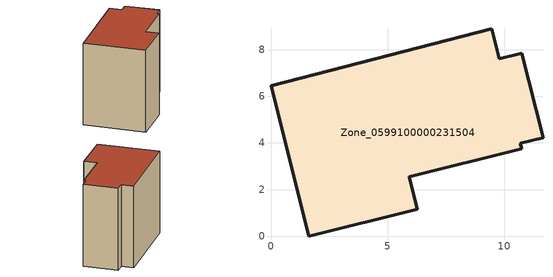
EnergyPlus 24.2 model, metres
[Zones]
Zone_0599100000231504
 floor ground (C_G): 9.77,7.6 10.75,7.84 11.65,4.22 10.68,3.98 10.73,3.74 5.93,2.54 6.27,1.16 1.61,0 0,6.45 9.45,8.89 z0
 wall outside (C_F): 1.61,0 6.27,1.16 5.93,2.54 10.73,3.74 10.68,3.98 11.65,4.22 10.75,7.84 9.77,7.6 9.45,8.89 0,6.45 1.61,0 z0:8.98
 roof outside (C_R): 9.45,8.89 0,6.45 1.61,0 6.27,1.16 5.93,2.54 10.73,3.74 10.68,3.98 11.65,4.22 10.75,7.84 9.77,7.6 z8.98
[BUILDING]
Pand.0599100000231504: North Axis=0; Terrain=City; Loads Convergence Tolerance Value=0.04; Temperature Convergence Tolerance Value=0.4; Solar Distribution=FullExterior; Maximum Number of Warmup Days=25; Minimum Number of Warmup Days=1
[Site:Location]
Rotterdam.The.Hague.AP_ZH_NLD Design_Conditions: Latitude=51.96; Longitude=4.45; Time Zone=1; Elevation=-4.5
[SITE:GROUNDTEMPERATURE:BUILDINGSURFACE]
18, 18, 18, 18, 18, 18, 18, 18, 18, 18, 18, 18
[MATERIAL] Thermal Absorptance=0.9; Solar Absorptance=0.7; Visible Absorptance=0.7
Name | Roughness | Thickness | Conductivity | Density | Specific Heat
G.TC.1946 | MediumSmooth | 0.15 | 1 | 540 | 1210
F.TC.1946 | Rough | 0.3 | 0.857143 | 1920 | 840
R.TC.1946 | MediumRough | 0.2 | 0.909091 | 1500 | 1000
[CONSTRUCTION]
C_G: G.TC.1946
C_F: F.TC.1946
C_R: R.TC.1946
[ZONE]
Zone_0599100000231504: Type=1; Multiplier=1; Ceiling Height=Autocalculate; Volume=Autocalculate; Floor Area=autocalculate; Part of Total Floor Area=Yes
[ZONEINFILTRATION:DESIGNFLOWRATE]
Infil_Zone_0599100000231504: Zone or ZoneList or Space or SpaceList=Zone_0599100000231504; Schedule=AlwaysOn; Design Flow Rate Calculation Method=Flow/Area; Flow Rate per Floor Area=0.003; Constant Term Coefficient=1; Temperature Term Coefficient=0; Velocity Term Coefficient=0; Velocity Squared Term Coefficient=0
[HVACTEMPLATE:ZONE:IDEALLOADSAIRSYSTEM]
Zone_0599100000231504: Maximum Heating Supply Air Temperature=50; Minimum Cooling Supply Air Temperature=13; Maximum Heating Supply Air Humidity Ratio=0.0156; Minimum Cooling Supply Air Humidity Ratio=0.0077; Heating Limit=NoLimit; Cooling Limit=NoLimit; Dehumidification Control Type=ConstantSensibleHeatRatio; Cooling Sensible Heat Ratio=0.7; Dehumidification Setpoint=60; Humidification Control Type=None; Humidification Setpoint=30; Outdoor Air Method=None; Outdoor Air Flow Rate per Person=0.00944; Outdoor Air Flow Rate per Zone Floor Area=0; Outdoor Air Flow Rate per Zone=0; Demand Controlled Ventilation Type=None; Outdoor Air Economizer Type=NoEconomizer; Heat Recovery Type=None; Sensible Heat Recovery Effectiveness=0.7; Latent Heat Recovery Effectiveness=0.65
[ZONECONTROL:THERMOSTAT]
ThermostatControl_Zone_0599100000231504: Zone or ZoneList=Zone_0599100000231504; Control Type Schedule=DualSetpointControlType; Control 1=Thermostat_Zone_0599100000231504; Temperature Difference Between Cutout And Setpoint=0
[THERMOSTATSETPOINT:DUALSETPOINT]
Thermostat_Zone_0599100000231504: Heating Setpoint Temperature Schedule=HeatingSetpoint_Zone_0599100000231504; Cooling Setpoint Temperature Schedule=CoolingSetpoint_Zone_0599100000231504
[SCHEDULE:COMPACT]
HeatingSetpoint_Zone_0599100000231504: Through: 12/31, For: AllDays, Until: 24:00, 21
CoolingSetpoint_Zone_0599100000231504: Through: 12/31, For: AllDays, Until: 24:00, 24
DualSetpointControlType: Through: 12/31, For: AllDays, Until: 24:00, 4
AlwaysOn: Through: 12/31, For: AllDays, Until: 24:00, 1
